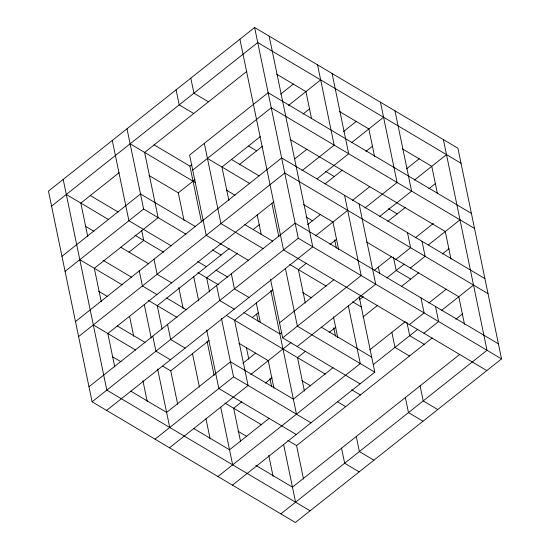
<?xml version="1.0" encoding="UTF-8"?>
<svg xmlns="http://www.w3.org/2000/svg" width="550" height="550" viewBox="0 0 550 550"><rect width="100%" height="100%" fill="white"/><g stroke="black" fill="none" stroke-linecap="round" stroke-linejoin="round"><path stroke-width="0.82" d="M254.629 27.5L48.462 191.097L92.098 401.803L295.371 522.5L501.538 358.902L457.902 148.197L254.629 27.5L298.265 238.212L501.538 358.902M51.576 206.147L257.751 42.549L461.017 163.247M119.151 172.666L80.823 203.081L87.752 236.528M246.785 71.397L144.636 152.446L158.146 217.663L94.332 268.304L101.255 301.744M61.971 256.314L140.511 193.992L195.36 226.559M201.52 222.152L189.922 166.134L191.936 164.532M280.631 94.153L293.411 84.013M65.086 271.363L143.626 209.041L127.002 128.776M192.713 170.094L271.253 107.772L474.526 228.463M184.023 220.461L178.31 192.864L195.051 179.582M288.454 105.469L320.664 79.908M260.288 136.613L221.959 167.028L228.883 200.475M129.016 252.127L143.743 240.439L141.666 230.409M239.161 164.725L262.666 146.073M302.974 114.091L309.698 108.756M75.474 321.537L281.641 157.939L484.914 278.637M294.814 158.84L306.914 149.236M78.588 336.586L284.762 172.989L488.029 293.686M343.551 131.512L356.324 121.371M301.964 170.686L334.173 145.131L317.549 64.859M273.797 201.836L107.834 333.52L114.764 366.967M351.374 142.828L383.584 117.267M229.13 248.621L157.245 305.663L162.099 329.072M253.337 229.412L259.394 224.606M317.151 178.778L348.693 153.752L332.069 73.48M237.593 253.254L206.656 277.798L209.605 292.016M324.919 183.961L342.354 170.122M365.894 151.449L372.618 146.114M88.983 386.753L295.151 223.156L498.424 343.853M307.643 224.593L320.423 214.452M92.098 401.803L298.265 238.212M352.351 200.461L369.834 186.594M315.466 235.909L347.676 210.347M406.464 168.871L419.244 158.73M106.618 410.424L312.785 246.833L269.149 36.121M364.877 208.044L397.086 182.49L380.469 102.218M177.678 404.326L170.754 370.879L209.083 340.464M272.896 289.829L234.568 320.244L248.077 385.461L169.531 447.783M306.453 263.202L298.382 269.603L305.312 303.05M329.986 244.53L336.71 239.188M414.288 180.187L446.497 154.626M252.443 317.405L258.493 312.606M379.397 216.666L411.606 191.104L394.982 110.839M387.832 221.32L405.274 207.481M428.808 188.808L435.531 183.466M279.524 322.836L333.926 279.675M242.935 363.22L255.709 353.086M281.868 332.331L279.847 333.926L243.918 312.593M155.017 439.161L233.558 376.839L221.437 318.312M360.078 383.866L282.645 337.886L361.185 275.564L344.561 195.298M374.316 270.318L391.737 256.493M415.264 237.82L433.421 223.417M250.759 374.536L291.032 342.574M395.869 259.394L410.596 247.706L407.481 232.657M297.165 346.507L375.705 284.185L359.081 203.919M359.274 299.778L363.309 296.574M386.822 277.915L404.264 264.076M428.471 244.867L460.006 219.842M241.739 401.837L233.674 408.237L240.597 441.684M265.279 383.158L272.002 377.822M305.553 351.196L297.488 357.603L304.411 391.043M329.093 332.523L335.816 327.188M410.389 268.015L425.116 256.327L422.001 241.278M363.034 316.931L377.829 305.195M401.342 286.536L418.784 272.697M442.317 254.024L449.041 248.689M269.218 418.303L229.542 449.783L193.607 428.45M333.032 367.668L293.356 399.149L230.436 361.79L166.623 412.424L130.694 391.091M369.662 349.944L405.24 321.716M428.773 303.043L446.256 289.169M217.931 476.52L360.284 363.564L348.343 305.869M409.372 324.61L424.105 312.923L420.984 297.873M373.457 364.457L417.766 329.299M441.299 310.619L473.516 285.065M232.451 485.141L374.804 372.185L359.226 296.931M423.892 333.231L438.618 321.544L435.504 306.494M303.518 479.043L296.587 445.596L432.286 337.92M455.819 319.241L462.543 313.906M459.759 354.386L292.456 487.142L255.791 465.376M280.851 513.879L487.018 350.281L443.382 139.576M276.609 74.181L305.938 91.596L311.479 118.353M339.522 111.533L368.857 128.954L374.571 156.544M402.442 148.892L431.771 166.313L437.312 193.071M471.412 213.414L268.139 92.716L189.599 155.038L206.222 235.311L248.607 260.48M290.111 139.397L445.28 231.529L450.993 259.126M208.45 101.805L193.937 93.191L190.816 78.134M325.579 171.353L334.29 176.522M388.493 208.711L397.203 213.881M193.724 113.493L179.211 104.871L176.089 89.822M248.662 146.108L256.644 150.851M231.309 159.376L259.174 175.924M303.621 204.614L332.949 222.035L338.669 249.624M366.534 241.972L458.789 296.752L464.502 324.342M207.439 158.407L249.824 183.576M306.144 217.016L312.744 220.935M410.712 279.104L396.192 270.483L393.422 257.104M153.986 144.794L189.922 166.134M226.298 190.032L235.097 195.257M130.116 143.825L195.216 182.476M244.812 224.599L272.683 241.147M486.812 370.59L283.539 249.893L239.903 39.188M148.981 175.45L178.31 192.864M263.333 248.792L220.949 223.623L204.325 143.358M289.671 264.433L326.246 286.151M352.591 301.792L361.302 306.962M424.215 344.321L409.695 335.699L406.924 322.321M302.72 292.614L311.52 297.839M409.489 356.008L394.969 347.387L391.854 332.337M143.626 209.041L186.01 234.211M212.348 249.851L221.066 255.021M321.241 327.174L371.69 357.136M90.172 195.436L118.037 211.977M216.006 270.146L227.741 277.118M171.284 245.898L128.899 220.729L112.276 140.456M197.622 261.539L206.333 266.709M248.971 297.468L234.451 288.846L231.337 273.797M374.804 372.185L297.371 326.205L285.423 268.51M437.724 409.544L423.204 400.922L420.09 385.866M66.302 194.459L108.687 219.629M135.032 235.269L163.542 252.196M197.945 272.628L218.391 284.762M234.245 309.155L219.725 300.534L216.611 285.478M422.998 421.224L408.478 412.603L405.364 397.554M85.161 226.084L93.961 231.309M121.027 247.383L148.816 263.883M171.648 282.886L157.135 274.264L154.014 259.215M226.586 315.501L325.353 374.144M351.691 389.785L360.401 394.962M102.946 260.219L131.546 277.2M166.595 298.011L186.395 309.767M156.922 294.566L142.409 285.945L139.287 270.896M238.906 343.248L268.242 360.663L273.955 388.259M301.826 380.607L310.626 385.832M337.693 401.906L345.675 406.643M79.812 259.683L122.196 284.845M148.534 300.486L177.045 317.419M98.67 291.308L107.47 296.532M185.157 348.102L170.637 339.481L167.523 324.431M233.558 376.839L310.991 422.819M373.911 460.178L359.391 451.557L356.276 436.507M117.184 325.875L145.049 342.416M170.431 359.789L155.911 351.168L152.797 336.119M296.264 434.507L218.831 388.527L206.711 329.993M359.184 471.866L344.664 463.244L341.55 448.195M93.314 324.899L135.706 350.068M162.766 366.135L170.754 370.879M224.957 403.067L261.539 424.786M287.877 440.419L296.587 445.596M112.179 356.524L120.979 361.749M238.012 431.241L246.812 436.466M310.097 510.812L106.824 390.122L63.188 179.41M378.352 267.114L379.734 273.804M334.661 239.814L336.394 248.174M333.438 316.718L337.769 337.618M333.761 327.807L335.493 336.167M271.913 203.287L278.843 236.734M257.187 214.974L261.174 234.204M270.524 279.359L282.645 337.886M270.847 290.448L296.471 414.198M256.293 302.968L260.274 322.204M256.616 314.064L258.17 321.585M269.947 378.441L271.679 386.808M283.628 444.496L295.577 502.191M246.393 347.483L248.813 359.191M268.73 455.352L273.054 476.252M193.696 276.705L198.722 300.953M207.034 341.082L214.129 375.368M220.708 407.144L232.657 464.832M178.798 287.554L183.129 308.454M192.479 353.609L199.403 387.056M205.982 418.825L210.141 438.893M144.286 304.562L151.216 338.009M157.623 368.947L169.744 427.474M129.559 316.25L133.719 336.318M142.897 380.634L147.221 401.534"/></g></svg>
